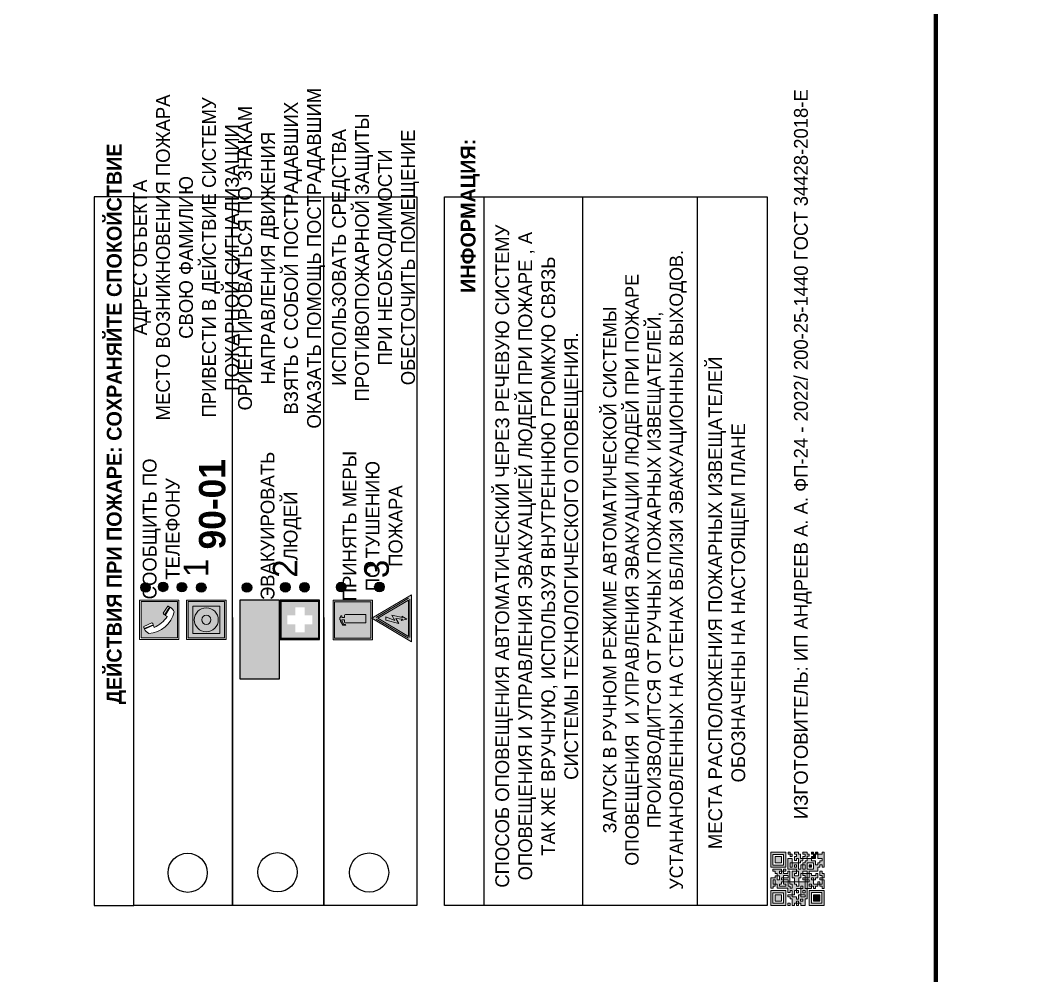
# Model space of a CAD drawing. Header units: millimetres. Extents: x 13114 to 67229, y 22859 to 38520.
# Drawn here: x 29785.7 to 29993.2, y 25475.5 to 25669.3 of the extents above; entities that cross this region are included whole.
import ezdxf

# ---------------------------------------------------------------- set-up
doc = ezdxf.new("R2010")
doc.units = ezdxf.units.MM
doc.styles.add('обычный', font='arial.ttf')

# ---------------------------------------------------------------- blocks, each defined once
blk = doc.blocks.new('A$C3E6D3DDE')
at = {"lineweight": 5}
h = blk.add_hatch(color=40, dxfattribs=at)
h.paths.add_polyline_path([(24.1, 1.45), (16.46, -11.35), (31.74, -11.35)])
h.paths.add_polyline_path([(24.09, -0.46), (30.03, -10.41), (18.14, -10.41)], flags=16)
h.paths.add_polyline_path([(24.54, -3.08), (23.41, -6.02), (25.13, -5.01), (24.33, -8.5), (24.82, -8.27), (23.79, -9.86), (23.4, -8.04), (23.8, -8.43), (24.04, -6.29), (22.39, -7.25), (23.44, -3.08)], flags=0)
h = blk.add_hatch(color=256, dxfattribs=at)
h.paths.add_polyline_path([(24.37, 0.03, 0.567511), (23.82, 0.03), (17.59, -10.4, 0.582454), (17.86, -10.88), (30.32, -10.88, 0.582149), (30.6, -10.4)])
h.paths.add_polyline_path([(24.09, -0.46), (18.14, -10.41), (30.03, -10.41)], flags=16)
h.paths.add_polyline_path([(24.54, -3.08), (23.41, -6.02), (25.13, -5.01), (24.33, -8.5), (24.82, -8.27), (23.79, -9.86), (23.4, -8.04), (23.8, -8.43), (24.04, -6.29), (22.39, -7.25), (23.44, -3.08)], flags=0)
h = blk.add_hatch(color=40, dxfattribs=at)
h.paths.add_polyline_path([(24.09, -0.46), (18.14, -10.41), (30.03, -10.41)])
h.paths.add_polyline_path([(24.82, -8.27), (23.79, -9.86), (23.4, -8.04), (23.8, -8.43), (24.04, -6.29), (22.39, -7.25), (23.44, -3.08), (24.54, -3.08), (23.41, -6.02), (25.13, -5.01), (24.33, -8.5)], flags=16)
at = {"color": 40, "lineweight": 5}
for p, q in [((16.46, -11.35), (24.1, 1.45)), ((24.1, 1.45), (31.74, -11.35))]:
    blk.add_line(p, q, dxfattribs=at)
at = {"lineweight": 5}
for p, q in [((17.59, -10.4), (23.82, 0.03)), ((24.37, 0.03), (30.6, -10.4)), ((18.14, -10.41), (24.09, -0.46)), ((23.44, -3.08), (22.39, -7.25)), ((23.41, -6.02), (24.54, -3.08)), ((24.54, -3.08), (23.44, -3.08)), ((24.09, -0.46), (30.03, -10.41)), ((22.39, -7.25), (24.04, -6.29)), ((25.13, -5.01), (23.41, -6.02)), ((24.04, -6.29), (23.8, -8.43)), ((24.33, -8.5), (25.13, -5.01)), ((23.8, -8.43), (23.4, -8.04)), ((23.4, -8.04), (23.79, -9.86)), ((23.79, -9.86), (24.82, -8.27)), ((24.82, -8.27), (24.33, -8.5)), ((17.86, -10.88), (30.32, -10.88)), ((18.14, -10.41), (30.03, -10.41))]:
    blk.add_line(p, q, dxfattribs=at)
at = {"color": 50, "lineweight": 5}
blk.add_line((31.74, -11.35), (16.46, -11.35), dxfattribs=at)
blk = doc.blocks.new('A$C456E1F9C')
at = {"lineweight": 5}
h = blk.add_hatch(color=242, dxfattribs=at)
h.paths.add_polyline_path([(0.51, -1.47), (0.51, -13.26), (12.29, -13.26), (12.29, -1.47)])
h.paths.add_polyline_path([(5.42, -4.95, -0.254479), (4.78, -5.4), (3.52, -2.53, -0.209735), (4.23, -2.4)], flags=16)
h.paths.add_polyline_path([(8.53, -8.6), (10.87, -10.17), (10.54, -10.76), (8.03, -9.13, -0.192251)], flags=16)
h.paths.add_polyline_path([(4.61, -5.49, 0.005518), (3.87, -5.72, 0.128647), (7.49, -10.01, 0.00809), (7.83, -9.33), (10.47, -10.97, -0.16736), (8.99, -12.25, -0.327862), (1.95, -3.95, -0.166952), (3.36, -2.62)], flags=16)
at = {"color": 242, "lineweight": 5}
for p, q in [((0, -13.77), (0, -0.97)), ((12.8, -0.97), (0, -0.97)), ((4.61, -5.49), (3.36, -2.62)), ((3.52, -2.53), (4.78, -5.4)), ((4.23, -2.4), (5.42, -4.95)), ((12.8, -13.77), (12.8, -0.97)), ((7.83, -9.33), (10.47, -10.97)), ((8.03, -9.13), (10.54, -10.76)), ((10.81, -10.12), (8.53, -8.6)), ((10.54, -10.76), (10.8, -10.3)), ((10.8, -10.3), (10.81, -10.12)), ((0, -13.77), (12.8, -13.77))]:
    blk.add_line(p, q, dxfattribs=at)
blk.add_lwpolyline([(0.51, -1.47), (12.29, -1.47), (12.29, -13.26), (0.51, -13.26)], close=True, dxfattribs=at)
for centre, radius, start, end in [((4.59, -5.34), 2.99, 114.2845, 152.1974), ((4.02, -3.27), 0.891, 76.3284, 123.7092), ((11.12, -3.31), 9.19, 183.9915, 256.6009), ((14.98, -39.1), 35.17, 107.1487, 108.4135), ((13.86, -0.94), 11.08, 205.5536, 234.8762), ((4.68, -4.59), 0.824, 276.9621, 334.0723), ((-13.31, 0.8), 23.44, 332.5487, 334.4027), ((8.94, -9.5), 0.989, 114.4092, 157.9388), ((7.87, -9.46), 3, 291.9291, 329.9329)]:
    blk.add_arc(centre, radius, start, end, dxfattribs=at)
blk = doc.blocks.new('A$C54414219')
at = {"true_color": 0xffffff}
h = blk.add_hatch(color=7, dxfattribs=at)
h.paths.add_polyline_path([(2.39, -9.45), (2.39, -18.3), (11.23, -18.3), (11.23, -9.45)], flags=0)
h.paths.add_polyline_path([(10.71, -13.87, -1), (2.92, -13.87, -1)], flags=0)
h.paths.add_polyline_path([(8.3, -13.87, -1), (5.33, -13.87, -1)], flags=0)
h.paths.add_polyline_path([(0.41, -7.47), (0.41, -20.27), (13.21, -20.27), (13.21, -7.47)])
h.paths.add_polyline_path([(0.92, -19.77), (12.71, -19.77), (12.71, -7.98), (0.92, -7.98)], flags=16)
h.paths.add_polyline_path([(11.23, -9.45), (11.23, -18.3), (2.39, -18.3), (2.39, -9.45)], flags=0)
at = {"lineweight": 5}
h = blk.add_hatch(color=242, dxfattribs=at)
h.paths.add_polyline_path([(12.71, -7.98), (0.92, -7.98), (0.92, -19.77), (12.71, -19.77)])
h.paths.add_polyline_path([(11.23, -18.3), (2.39, -18.3), (2.39, -9.45), (11.23, -9.45)], flags=16)
h.paths.add_polyline_path([(10.71, -13.87, -1), (2.92, -13.87, -1)], flags=0)
h.paths.add_polyline_path([(8.3, -13.87, -1), (5.33, -13.87, -1)], flags=0)
at = {"true_color": 0xffffff}
h = blk.add_hatch(color=7, dxfattribs=at)
h.paths.add_polyline_path([(2.39, -9.45), (2.39, -18.3), (11.23, -18.3), (11.23, -9.45)])
h.paths.add_polyline_path([(10.71, -13.87, -1), (2.92, -13.87, -1)], flags=16)
h.paths.add_polyline_path([(8.3, -13.87, -1), (5.33, -13.87, -1)], flags=0)
at = {"lineweight": 5}
h = blk.add_hatch(color=242, dxfattribs=at)
h.paths.add_polyline_path([(2.92, -13.87, 1), (10.71, -13.87, 1)])
h.paths.add_polyline_path([(8.3, -13.87, -1), (5.33, -13.87, -1)], flags=16)
at = {"color": 242, "lineweight": 5}
for p, q in [((0.41, -20.27), (0.41, -7.47)), ((0.41, -7.47), (13.21, -7.47)), ((0.41, -7.47), (13.21, -7.47)), ((13.21, -20.27), (13.21, -7.47)), ((0.41, -20.27), (13.21, -20.27))]:
    blk.add_line(p, q, dxfattribs=at)
for points in [[(0.92, -7.98), (12.71, -7.98), (12.71, -19.77), (0.92, -19.77)], [(2.39, -9.45), (11.23, -9.45), (11.23, -18.3), (2.39, -18.3)]]:
    blk.add_lwpolyline(points, close=True, dxfattribs=at)
for radius in [3.89, 1.49]:
    blk.add_circle((6.81, -13.87), radius, dxfattribs=at)
blk = doc.blocks.new('A$C32E8229D')
at = {"true_color": 0xffffff}
blk.add_hatch(color=7, dxfattribs=at).paths.add_polyline_path([(0, 0), (0, -8), (16, -8), (16, 0)])
h = blk.add_hatch(color=126)
h.paths.add_polyline_path([(0.2, -0.2), (15.8, -0.2), (15.8, -7.8), (0.2, -7.8)])
h.paths.add_polyline_path([(13.49, -2.05), (12.08, -2.05), (11.37, -2.63, 0.162397), (11.29, -2.84), (11.29, -3.63), (10.35, -3.63), (10.35, -4.05), (11.68, -4.05), (11.68, -3.48), (12.26, -4.28), (11.29, -5.1), (11.29, -6.78), (11.85, -6.78), (11.85, -5.44), (12.8, -4.64), (12.8, -5.94), (14.46, -5.94), (14.46, -5.39), (13.45, -5.39), (13.45, -3.97), (12.46, -2.59), (13.15, -2.59), (13.69, -3.34), (14.18, -3)], flags=16)
h.paths.add_polyline_path([(10.74, -1.82, 1), (11.8, -1.82, 1)], flags=16)
h.paths.add_polyline_path([(9.39, -3.59), (5.99, -3.59), (6.56, -3.03), (5.91, -3.03), (5.1, -3.83), (5.91, -4.64), (6.56, -4.64), (5.99, -4.09), (9.39, -4.09)], flags=16)
h.paths.add_polyline_path([(4.29, -1.08), (1.72, -1.08), (1.72, -6.6), (4.29, -6.6)], flags=16)
at = {"color": 126}
blk.add_lwpolyline([(16, -8), (0, -8), (0, 0), (16, 0)], close=True, dxfattribs=at)
blk = doc.blocks.new('A$C18900ED3')
h = blk.add_hatch(color=126)
h.paths.add_polyline_path([(-0.18, -0.18), (-7.02, -0.18), (-7.02, -7.02), (-0.18, -7.02)])
h.paths.add_polyline_path([(-5.89, -4.46), (-5.89, -2.77), (-4.46, -2.77), (-4.46, -1.31), (-2.77, -1.31), (-2.77, -2.77), (-1.33, -2.77), (-1.33, -4.46), (-2.77, -4.46), (-2.77, -5.89), (-4.46, -5.89), (-4.46, -4.46)], flags=16)
at = {"color": 126}
for p, q in [((-7.2, 0), (-7.2, -7.2)), ((0, 0), (-7.2, 0)), ((0, -7.2), (0, 0)), ((-7.02, -7.02), (-7.02, -0.18)), ((-7.02, -0.18), (-0.18, -0.18)), ((-0.18, -0.18), (-0.18, -7.02)), ((-7.2, -7.2), (0, -7.2)), ((-0.18, -7.02), (-7.02, -7.02))]:
    blk.add_line(p, q, dxfattribs=at)
blk = doc.blocks.new('A$C3AD82952')
at = {"true_color": 0xf5f5ff}
h = blk.add_hatch(color=7, dxfattribs=at)
h.dxf.hatch_style = 1
h.paths.add_polyline_path([(8.21, 8.73, 0.414214), (7.89, 9.05), (7.22, 9.05), (7.22, 9.92), (7.59, 9.92, 1), (7.57, 10.36), (7.22, 10.36), (7.22, 10.6), (6.43, 10.6), (6.43, 10.36), (6.01, 10.36), (4.74, 9.59), (4.74, 8.69), (4.98, 8.73), (4.98, 9.26), (6.12, 9.91), (6.43, 9.91), (6.43, 9.05), (5.76, 9.05, 0.414214), (5.44, 8.73), (5.44, 2.2), (8.21, 2.2)], flags=0)
h.paths.add_polyline_path([(12.8, 12.8), (0, 12.8), (0, 0), (12.8, 0)])
h.paths.add_polyline_path([(0.51, 12.29), (12.29, 12.29), (12.29, 0.51), (0.51, 0.51)], flags=16)
h.paths.add_polyline_path([(4.74, 9.59), (6.01, 10.36), (6.43, 10.36), (6.43, 10.6), (7.22, 10.6), (7.22, 10.36), (7.59, 10.36, -0.94586), (7.59, 9.92), (7.22, 9.92), (7.22, 9.05), (7.89, 9.05, -0.414214), (8.21, 8.73), (8.21, 2.2), (5.44, 2.2), (5.44, 8.73, -0.414214), (5.76, 9.05), (6.43, 9.05), (6.43, 9.91), (6.12, 9.91), (4.98, 9.26), (4.98, 8.73), (4.74, 8.69)], flags=0)
h = blk.add_hatch(color=242)
h.dxf.hatch_style = 1
h.paths.add_polyline_path([(12.29, 12.29), (0.51, 12.29), (0.51, 0.51), (12.29, 0.51)])
h.paths.add_polyline_path([(4.74, 8.69), (4.74, 9.59), (6.01, 10.36), (6.43, 10.36), (6.43, 10.6), (7.22, 10.6), (7.22, 10.36), (7.59, 10.36, -0.94586), (7.59, 9.92), (7.22, 9.92), (7.22, 9.05), (7.89, 9.05, -0.414214), (8.21, 8.73), (8.21, 2.2), (5.44, 2.2), (5.44, 8.73, -0.414214), (5.76, 9.05), (6.43, 9.05), (6.43, 9.91), (6.12, 9.91), (4.98, 9.26), (4.98, 8.73)], flags=16)
h = blk.add_hatch(color=7, dxfattribs=at)
h.dxf.hatch_style = 1
h.paths.add_polyline_path([(8.21, 8.73, 0.414214), (7.89, 9.05), (7.22, 9.05), (7.22, 9.92), (7.59, 9.92, 1), (7.57, 10.36), (7.22, 10.36), (7.22, 10.6), (6.43, 10.6), (6.43, 10.36), (6.01, 10.36), (4.74, 9.59), (4.74, 8.69), (4.98, 8.73), (4.98, 9.26), (6.12, 9.91), (6.43, 9.91), (6.43, 9.05), (5.76, 9.05, 0.414214), (5.44, 8.73), (5.44, 2.2), (8.21, 2.2)])
at = {"color": 242, "lineweight": 5}
for p, q in [((0, 0), (0, 12.8)), ((0, 12.8), (12.8, 12.8)), ((6.01, 10.36), (4.74, 9.59)), ((6.01, 10.36), (6.43, 10.36)), ((7.22, 10.6), (6.43, 10.6)), ((6.43, 10.6), (6.43, 10.36)), ((7.22, 10.36), (7.22, 10.6)), ((7.59, 10.36), (7.22, 10.36)), ((12.8, 0), (12.8, 12.8)), ((4.74, 9.59), (4.74, 8.69)), ((4.74, 8.69), (4.98, 8.73)), ((4.98, 9.26), (6.12, 9.91)), ((4.98, 8.73), (4.98, 9.26)), ((5.44, 2.2), (5.44, 8.73)), ((5.76, 9.05), (6.43, 9.05)), ((6.12, 9.91), (6.43, 9.91)), ((6.43, 9.91), (6.43, 9.05)), ((7.22, 9.05), (7.22, 9.92)), ((7.59, 9.92), (7.22, 9.92)), ((7.89, 9.05), (7.22, 9.05)), ((8.21, 2.2), (8.21, 8.73)), ((0, 0), (12.8, 0)), ((5.44, 2.2), (8.21, 2.2))]:
    blk.add_line(p, q, dxfattribs=at)
blk.add_lwpolyline([(0.51, 12.29), (12.29, 12.29), (12.29, 0.51), (0.51, 0.51)], close=True, dxfattribs=at)
for centre, radius, start, end in [((7.58, 10.14), 0.223, 273.1875, 86.8125), ((5.76, 8.73), 0.32, 90, 180), ((7.89, 8.73), 0.32, 0, 90)]:
    blk.add_arc(centre, radius, start, end, dxfattribs=at)
blk = doc.blocks.new('QR')
at = {"lineweight": 0}
h = blk.add_hatch(color=256, dxfattribs=at)
h.dxf.hatch_style = 1
h.paths.add_polyline_path([(9241.16, 2687.38), (9242.01, 2687.38), (9242.01, 2687.83), (9241.59, 2687.83), (9241.59, 2688.68), (9239.45, 2688.68), (9239.45, 2688.25), (9239.86, 2688.25), (9239.86, 2687.83), (9240.29, 2687.83), (9240.29, 2688.25), (9241.16, 2688.25), (9241.16, 2687.83), (9240.29, 2687.83), (9240.29, 2687.38), (9239.45, 2687.38), (9239.45, 2685.22), (9238.57, 2685.22), (9238.57, 2684.8), (9239.02, 2684.8), (9239.02, 2684.37), (9238.13, 2684.37), (9238.13, 2683.92), (9239.02, 2683.92), (9239.02, 2683.5), (9239.44, 2683.5), (9239.44, 2682.64), (9239.87, 2682.64), (9239.87, 2682.18), (9239.44, 2682.18), (9239.44, 2682.64), (9238.13, 2682.64), (9238.13, 2681.76), (9237.71, 2681.76), (9237.71, 2682.64), (9238.13, 2682.64), (9238.13, 2683.07), (9237.27, 2683.07), (9237.27, 2683.51), (9237.71, 2683.51), (9237.71, 2684.37), (9238.13, 2684.37), (9238.13, 2685.22), (9237.71, 2685.22), (9237.71, 2684.8), (9237.28, 2684.8), (9237.28, 2684.38), (9235.98, 2684.38), (9235.98, 2683.92), (9236.4, 2683.92), (9236.4, 2683.49), (9236.84, 2683.49), (9236.84, 2683.07), (9236.4, 2683.07), (9236.4, 2682.64), (9235.98, 2682.64), (9235.98, 2681.76), (9237.29, 2681.76), (9237.29, 2681.33), (9239.43, 2681.33), (9239.43, 2681.76), (9240.74, 2681.76), (9240.74, 2683.05), (9239.87, 2683.05), (9239.87, 2683.5), (9240.29, 2683.5), (9240.29, 2683.91), (9240.74, 2683.91), (9240.74, 2684.81), (9240.29, 2684.81), (9240.29, 2684.79), (9240.29, 2684.37), (9239.45, 2684.37), (9239.45, 2684.8), (9239.87, 2684.8), (9239.87, 2685.21), (9240.74, 2685.21), (9240.74, 2686.1), (9240.29, 2686.1), (9240.29, 2685.64), (9239.86, 2685.64), (9239.86, 2686.95), (9240.29, 2686.95), (9240.29, 2686.52), (9240.74, 2686.52), (9240.74, 2686.1), (9241.16, 2686.1), (9241.16, 2686.53), (9241.59, 2686.53), (9241.59, 2686.1), (9242.02, 2686.1), (9242.02, 2685.21), (9241.59, 2685.21), (9241.59, 2686.1), (9241.16, 2686.1), (9241.16, 2685.21), (9240.74, 2685.21), (9240.74, 2684.81), (9242.89, 2684.81), (9242.89, 2685.22), (9242.47, 2685.22), (9242.47, 2686.11), (9242.89, 2686.11), (9242.89, 2686.52), (9242.46, 2686.52), (9242.46, 2686.95), (9242.89, 2686.95), (9242.89, 2686.52), (9243.32, 2686.52), (9243.32, 2688.26), (9242.9, 2688.26), (9242.9, 2687.83), (9242.47, 2687.83), (9242.47, 2687.38), (9242.01, 2687.38), (9242.01, 2686.94), (9241.16, 2686.94)])
h.paths.add_polyline_path([(9239.02, 2682.18), (9239.02, 2681.76), (9238.54, 2681.76), (9238.54, 2682.18)], flags=16)
h.paths.add_polyline_path([(9237.27, 2682.65), (9237.27, 2682.19), (9236.83, 2682.19), (9236.83, 2682.65)], flags=16)
h = blk.add_hatch(color=256, dxfattribs=at)
h.dxf.hatch_style = 1
h.paths.add_polyline_path([(9238.15, 2687.83), (9236.83, 2687.83), (9236.83, 2686.52), (9238.15, 2686.52)], flags=0)
h.paths.add_polyline_path([(9239.01, 2685.65), (9239.01, 2688.68), (9235.98, 2688.68), (9235.98, 2685.65)])
h.paths.add_polyline_path([(9236.41, 2686.1), (9236.41, 2688.26), (9238.56, 2688.26), (9238.56, 2686.1)], flags=16)
h.paths.add_polyline_path([(9236.83, 2686.52), (9236.83, 2687.83), (9238.15, 2687.83), (9238.15, 2686.52)], flags=0)
h = blk.add_hatch(color=256, dxfattribs=at)
h.dxf.hatch_style = 1
h.paths.add_polyline_path([(9238.15, 2686.52), (9238.15, 2687.83), (9236.83, 2687.83), (9236.83, 2686.52)])
h.paths.add_polyline_path([(9245.91, 2686.52), (9245.91, 2687.83), (9244.59, 2687.83), (9244.59, 2686.52)], flags=0)
h.paths.add_polyline_path([(9246.77, 2685.65), (9246.77, 2688.68), (9243.74, 2688.68), (9243.74, 2685.65)])
h.paths.add_polyline_path([(9244.17, 2686.1), (9244.17, 2688.26), (9246.32, 2688.26), (9246.32, 2686.1)], flags=16)
h.paths.add_polyline_path([(9244.59, 2686.52), (9244.59, 2687.83), (9245.91, 2687.83), (9245.91, 2686.52)], flags=0)
h = blk.add_hatch(color=256, dxfattribs=at)
h.dxf.hatch_style = 1
h.paths.add_polyline_path([(9243.32, 2686.11), (9242.89, 2686.11), (9242.89, 2685.64), (9243.32, 2685.64)])
h.paths.add_polyline_path([(9239.02, 2683.07), (9239.02, 2683.5), (9238.56, 2683.5), (9238.56, 2683.07)])
h.paths.add_polyline_path([(9236.4, 2684.8), (9236.4, 2685.22), (9235.98, 2685.22), (9235.98, 2684.8)])
h.paths.add_polyline_path([(9236.4, 2683.07), (9236.4, 2683.49), (9235.98, 2683.49), (9235.98, 2683.07)])
h = blk.add_hatch(color=256, dxfattribs=at)
h.dxf.hatch_style = 1
h.paths.add_polyline_path([(9240.75, 2681.76), (9240.75, 2681.35), (9241.17, 2681.35), (9241.17, 2681.76)])
h.paths.add_polyline_path([(9241.6, 2682.18), (9241.17, 2682.18), (9241.17, 2681.76), (9241.6, 2681.76)])
h.paths.add_polyline_path([(9242.47, 2681.34), (9242.47, 2682.19), (9242.02, 2682.19), (9242.02, 2681.76), (9241.6, 2681.76), (9241.6, 2681.34)])
h.paths.add_polyline_path([(9239.87, 2678.3), (9239.44, 2678.3), (9239.44, 2677.89), (9241.17, 2677.89), (9241.17, 2678.3), (9240.28, 2678.3), (9240.28, 2678.73), (9239.87, 2678.73)])
h.paths.add_polyline_path([(9240.75, 2678.73), (9240.75, 2679.19), (9240.28, 2679.19), (9240.28, 2678.73)])
h.paths.add_polyline_path([(9241.6, 2678.73), (9241.17, 2678.73), (9241.17, 2678.3), (9241.6, 2678.3)])
h.paths.add_polyline_path([(9242.02, 2678.3), (9241.6, 2678.3), (9241.6, 2677.89), (9242.48, 2677.89), (9242.48, 2678.31), (9242.9, 2678.31), (9242.9, 2678.73), (9242.02, 2678.73)])
h.paths.add_polyline_path([(9246.36, 2684.37), (9246.36, 2684.79), (9245.93, 2684.79), (9245.93, 2684.37)])
h.paths.add_polyline_path([(9246.78, 2685.2), (9246.36, 2685.2), (9246.36, 2684.79), (9246.78, 2684.79)])
h.paths.add_polyline_path([(9245.91, 2687.83), (9244.59, 2687.83), (9244.59, 2686.52), (9245.91, 2686.52)])
h = blk.add_hatch(color=256, dxfattribs=at)
h.dxf.hatch_style = 1
h.paths.add_polyline_path([(9243.32, 2682.64), (9243.32, 2683.07), (9244.62, 2683.07), (9244.62, 2684.37), (9243.74, 2684.37), (9243.74, 2684.8), (9244.62, 2684.8), (9244.62, 2684.37), (9245.48, 2684.37), (9245.48, 2685.22), (9243.32, 2685.22), (9243.32, 2683.5), (9242.89, 2683.5), (9242.89, 2683.06), (9242.01, 2683.06), (9242.01, 2683.91), (9242.47, 2683.91), (9242.47, 2683.5), (9242.89, 2683.5), (9242.89, 2684.38), (9241.59, 2684.38), (9241.59, 2683.91), (9240.74, 2683.91), (9240.74, 2683.05), (9241.59, 2683.05), (9241.59, 2682.64), (9242.47, 2682.64), (9242.47, 2682.19), (9242.91, 2682.19), (9242.91, 2681.34), (9242.48, 2681.34), (9242.48, 2680.91), (9242.91, 2680.91), (9242.91, 2679.17), (9243.75, 2679.17), (9243.75, 2678.73), (9244.2, 2678.73), (9244.2, 2678.3), (9243.75, 2678.3), (9243.75, 2677.88), (9246.78, 2677.88), (9246.78, 2678.3), (9246.35, 2678.3), (9246.35, 2679.19), (9245.48, 2679.19), (9245.48, 2678.31), (9245.05, 2678.31), (9245.05, 2678.73), (9244.62, 2678.73), (9244.62, 2679.19), (9244.2, 2679.19), (9244.2, 2679.61), (9245.05, 2679.61), (9245.05, 2680.46), (9245.48, 2680.46), (9245.48, 2681.34), (9245.04, 2681.34), (9245.04, 2681.76), (9244.63, 2681.76), (9244.63, 2682.19), (9244.21, 2682.19), (9244.21, 2681.76), (9243.32, 2681.76), (9243.32, 2682.19), (9244.21, 2682.19), (9244.21, 2682.64)])
h.paths.add_polyline_path([(9243.75, 2683.49), (9243.75, 2683.92), (9244.21, 2683.92), (9244.21, 2683.49)], flags=16)
h.paths.add_polyline_path([(9243.32, 2681.34), (9244.63, 2681.34), (9244.63, 2680.04), (9243.32, 2680.04)], flags=16)
h.paths.add_polyline_path([(9243.76, 2680.89), (9244.18, 2680.89), (9244.18, 2680.48), (9243.76, 2680.48)], flags=0)
h = blk.add_hatch(color=256, dxfattribs=at)
h.dxf.hatch_style = 1
h.paths.add_polyline_path([(9246.36, 2683.07), (9246.78, 2683.07), (9246.78, 2683.92), (9246.36, 2683.92), (9246.36, 2683.49), (9245.92, 2683.49), (9245.92, 2683.92), (9245.06, 2683.92), (9245.06, 2683.49), (9245.48, 2683.49), (9245.48, 2683.07), (9244.62, 2683.07), (9244.62, 2682.65), (9245.05, 2682.65), (9245.05, 2682.18), (9245.48, 2682.18), (9245.48, 2682.65), (9246.36, 2682.65)])
h.paths.add_polyline_path([(9246.78, 2682.18), (9246.36, 2682.18), (9246.36, 2681.75), (9245.92, 2681.75), (9245.92, 2682.18), (9245.48, 2682.18), (9245.48, 2681.34), (9245.48, 2681.34), (9245.94, 2681.34), (9245.94, 2680.91), (9246.36, 2680.91), (9246.36, 2681.34), (9246.78, 2681.34)])
h = blk.add_hatch(color=256, dxfattribs=at)
h.dxf.hatch_style = 1
h.paths.add_polyline_path([(9235.98, 2680.9), (9235.98, 2677.86), (9239.02, 2677.86), (9239.02, 2680.9)])
h.paths.add_polyline_path([(9238.57, 2680.48), (9238.57, 2678.32), (9236.41, 2678.32), (9236.41, 2680.48)], flags=16)
h.paths.add_polyline_path([(9238.15, 2680.05), (9238.15, 2678.74), (9236.83, 2678.74), (9236.83, 2680.05)], flags=0)
h = blk.add_hatch(color=256, dxfattribs=at)
h.dxf.hatch_style = 1
h.paths.add_polyline_path([(9238.15, 2680.05), (9236.83, 2680.05), (9236.83, 2678.74), (9238.15, 2678.74)])
h = blk.add_hatch(color=256, dxfattribs=at)
h.dxf.hatch_style = 1
h.paths.add_polyline_path([(9242.02, 2680.46), (9242.48, 2680.46), (9242.48, 2680.91), (9241.58, 2680.91), (9241.58, 2681.35), (9241.17, 2681.35), (9241.17, 2680.91), (9240.75, 2680.91), (9240.75, 2681.33), (9239.43, 2681.33), (9239.43, 2680.46), (9239.86, 2680.46), (9239.86, 2680.92), (9240.3, 2680.92), (9240.3, 2680.46), (9239.86, 2680.46), (9239.86, 2680.04), (9239.44, 2680.04), (9239.44, 2679.62), (9239.86, 2679.62), (9239.86, 2679.19), (9240.29, 2679.19), (9240.29, 2680.03), (9241.18, 2680.03), (9241.18, 2680.47), (9241.6, 2680.47), (9241.6, 2680.03), (9241.18, 2680.03), (9241.18, 2679.61), (9241.6, 2679.61), (9241.6, 2679.19), (9242.47, 2679.19), (9242.47, 2679.6), (9242.02, 2679.6)])
h = blk.add_hatch(color=256, dxfattribs=at)
h.dxf.hatch_style = 1
h.paths.add_polyline_path([(9244.18, 2680.48), (9244.18, 2680.89), (9243.76, 2680.89), (9243.76, 2680.48)])
h = blk.add_hatch(color=256, dxfattribs=at)
h.dxf.hatch_style = 1
h.paths.add_polyline_path([(9245.93, 2680.04), (9245.93, 2680.46), (9245.48, 2680.46), (9245.48, 2679.62), (9246.35, 2679.62), (9246.35, 2680.04)])
h.paths.add_polyline_path([(9246.78, 2680.04), (9246.78, 2680.46), (9246.35, 2680.46), (9246.35, 2680.04)])
h.paths.add_polyline_path([(9246.78, 2679.18), (9246.78, 2679.62), (9246.35, 2679.62), (9246.35, 2679.18)])
for points in [[(9237.71, 2685.22), (9238.13, 2685.22), (9238.13, 2684.37), (9237.71, 2684.37), (9237.71, 2683.51), (9237.27, 2683.51), (9237.27, 2683.07), (9238.13, 2683.07), (9238.13, 2682.64), (9237.71, 2682.64), (9237.71, 2681.76), (9238.13, 2681.76), (9238.13, 2682.64), (9239.44, 2682.64), (9239.44, 2683.5), (9239.02, 2683.5), (9239.02, 2683.07), (9238.56, 2683.07), (9238.56, 2683.5), (9239.02, 2683.5), (9239.02, 2683.92), (9238.13, 2683.92), (9238.13, 2684.37), (9239.02, 2684.37), (9239.02, 2684.8), (9238.57, 2684.8), (9238.57, 2685.22), (9239.45, 2685.22), (9239.45, 2687.38), (9240.29, 2687.38), (9240.29, 2687.83), (9239.86, 2687.83), (9239.86, 2688.25), (9239.45, 2688.25), (9239.45, 2688.68), (9241.59, 2688.68), (9241.59, 2687.83), (9242.01, 2687.83), (9242.01, 2687.38), (9242.47, 2687.38), (9242.47, 2687.83), (9242.9, 2687.83), (9242.9, 2688.26), (9243.32, 2688.26), (9243.32, 2686.52), (9242.89, 2686.52), (9242.89, 2686.11), (9243.32, 2686.11), (9243.32, 2685.64), (9242.89, 2685.64), (9242.89, 2686.11), (9242.47, 2686.11), (9242.47, 2685.22), (9242.89, 2685.22), (9242.89, 2684.81), (9240.74, 2684.81), (9240.74, 2683.91), (9241.59, 2683.91), (9241.59, 2684.38), (9242.89, 2684.38), (9242.89, 2683.5), (9242.47, 2683.5), (9242.47, 2683.91), (9242.01, 2683.91), (9242.01, 2683.06), (9242.89, 2683.06), (9242.89, 2683.5), (9243.32, 2683.5), (9243.32, 2685.22), (9245.48, 2685.22), (9245.48, 2684.37), (9244.62, 2684.37), (9244.62, 2683.07), (9245.48, 2683.07), (9245.48, 2683.49), (9245.06, 2683.49), (9245.06, 2683.92), (9245.92, 2683.92), (9245.92, 2683.49), (9246.36, 2683.49), (9246.36, 2683.92), (9246.78, 2683.92), (9246.78, 2683.07), (9246.36, 2683.07), (9246.36, 2682.65), (9245.48, 2682.65), (9245.48, 2682.18), (9245.92, 2682.18), (9245.92, 2681.75), (9246.36, 2681.75), (9246.36, 2682.18), (9246.78, 2682.18), (9246.78, 2681.34), (9246.36, 2681.34), (9246.36, 2680.91), (9245.94, 2680.91), (9245.94, 2681.34), (9245.48, 2681.34), (9245.48, 2680.46), (9245.93, 2680.46), (9245.93, 2680.04), (9246.35, 2680.04), (9246.35, 2680.46), (9246.78, 2680.46), (9246.78, 2680.04), (9246.78, 2680.04), (9246.35, 2680.04), (9246.35, 2679.62), (9246.78, 2679.62), (9246.78, 2679.18), (9246.35, 2679.18), (9246.35, 2678.3), (9246.78, 2678.3), (9246.78, 2677.88), (9243.75, 2677.88), (9243.75, 2678.3), (9244.2, 2678.3), (9244.2, 2678.73), (9243.75, 2678.73), (9243.75, 2679.17), (9242.91, 2679.17), (9242.91, 2680.91), (9242.48, 2680.91), (9242.48, 2680.46), (9242.02, 2680.46), (9242.02, 2679.6), (9242.47, 2679.6), (9242.47, 2679.19), (9241.6, 2679.19), (9241.6, 2679.61), (9241.18, 2679.61), (9241.18, 2680.03), (9240.29, 2680.03), (9240.29, 2679.19), (9240.75, 2679.19), (9240.75, 2678.73), (9240.28, 2678.73), (9240.28, 2678.3), (9241.17, 2678.3), (9241.17, 2678.73), (9241.6, 2678.73), (9241.6, 2678.3), (9242.02, 2678.3), (9242.02, 2678.73), (9242.9, 2678.73), (9242.9, 2678.31), (9242.48, 2678.31), (9242.48, 2677.89), (9241.6, 2677.89), (9241.6, 2678.3), (9241.17, 2678.3), (9241.17, 2677.89), (9239.44, 2677.89), (9239.44, 2678.3), (9239.87, 2678.3), (9239.87, 2678.73), (9240.28, 2678.73), (9240.28, 2679.19), (9240.29, 2679.19), (9239.86, 2679.19), (9239.86, 2679.62), (9239.44, 2679.62), (9239.44, 2680.04), (9239.86, 2680.04), (9239.86, 2680.46), (9239.43, 2680.46), (9239.43, 2681.33), (9237.29, 2681.33), (9237.29, 2681.76), (9235.98, 2681.76), (9235.98, 2682.64), (9236.4, 2682.64), (9236.4, 2683.07), (9235.98, 2683.07), (9235.98, 2683.49), (9236.4, 2683.49), (9236.4, 2683.92), (9235.98, 2683.92), (9235.98, 2684.38), (9237.28, 2684.38), (9237.28, 2684.8), (9237.71, 2684.8), (9237.71, 2685.22), (9237.92, 2685.22)], [(9240.74, 2686.1), (9240.74, 2686.52), (9240.29, 2686.52), (9240.29, 2686.95), (9239.86, 2686.95), (9239.86, 2685.64), (9240.29, 2685.64), (9240.29, 2686.1), (9240.74, 2686.1), (9240.74, 2686.52)], [(9240.74, 2685.21), (9239.87, 2685.21), (9239.87, 2684.8), (9239.45, 2684.8), (9239.45, 2684.37), (9240.29, 2684.37), (9240.29, 2684.79), (9240.29, 2684.81), (9240.74, 2684.81), (9240.74, 2685.21), (9239.87, 2685.21)], [(9244.62, 2684.37), (9244.62, 2684.8), (9243.74, 2684.8), (9243.74, 2684.37), (9244.62, 2684.37)], [(9240.74, 2683.05), (9240.74, 2681.76), (9239.43, 2681.76), (9239.43, 2681.33), (9240.75, 2681.33), (9240.75, 2681.35), (9240.75, 2680.91), (9241.17, 2680.91), (9241.17, 2681.35), (9241.58, 2681.35), (9241.58, 2680.91), (9242.48, 2680.91), (9242.48, 2681.34), (9242.91, 2681.34), (9242.91, 2682.19), (9242.47, 2682.19), (9242.47, 2682.64), (9241.59, 2682.64), (9241.59, 2683.05), (9240.74, 2683.05)], [(9240.74, 2683.91), (9240.29, 2683.91), (9240.29, 2683.5), (9239.87, 2683.5), (9239.87, 2683.05), (9240.74, 2683.05), (9240.74, 2683.91)], [(9241.6, 2681.76), (9242.02, 2681.76), (9242.02, 2682.19), (9242.47, 2682.19), (9242.47, 2681.34), (9241.6, 2681.34), (9241.6, 2681.76)], [(9244.62, 2683.07), (9243.32, 2683.07), (9243.32, 2682.64), (9244.21, 2682.64), (9244.21, 2682.19), (9243.32, 2682.19), (9243.32, 2681.76), (9244.21, 2681.76), (9244.21, 2682.19), (9244.63, 2682.19), (9244.63, 2681.76), (9245.04, 2681.76), (9245.04, 2681.34), (9245.48, 2681.34)], [(9245.48, 2682.18), (9245.05, 2682.18), (9245.05, 2682.65), (9244.62, 2682.65), (9244.62, 2683.07)], [(9245.48, 2682.18), (9245.48, 2681.34)], [(9239.86, 2680.46), (9239.86, 2680.92), (9240.3, 2680.92), (9240.3, 2680.46), (9239.86, 2680.46)], [(9245.48, 2680.46), (9245.05, 2680.46), (9245.05, 2679.61), (9244.2, 2679.61), (9244.2, 2679.19), (9244.62, 2679.19), (9244.62, 2678.73), (9245.05, 2678.73), (9245.05, 2678.31), (9245.48, 2678.31), (9245.48, 2679.19), (9246.35, 2679.19), (9246.35, 2679.07)], [(9246.35, 2679.62), (9245.48, 2679.62), (9245.48, 2680.46)], [(9245.48, 2680.46), (9245.48, 2679.62), (9246.35, 2679.62), (9246.35, 2680.04), (9245.93, 2680.04), (9245.93, 2680.46), (9245.48, 2680.46), (9245.48, 2679.62)], [(9246.35, 2679.62), (9246.35, 2679.18)]]:
    blk.add_lwpolyline(points, dxfattribs=at)
for points in [[(9235.98, 2685.65), (9239.01, 2685.65), (9239.01, 2688.68), (9235.98, 2688.68)], [(9236.41, 2688.26), (9238.56, 2688.26), (9238.56, 2686.1), (9236.41, 2686.1)], [(9240.29, 2687.83), (9241.16, 2687.83), (9241.16, 2688.25), (9240.29, 2688.25)], [(9240.29, 2688.25), (9241.16, 2688.25), (9241.16, 2687.83), (9240.29, 2687.83)], [(9243.74, 2685.65), (9246.77, 2685.65), (9246.77, 2688.68), (9243.74, 2688.68)], [(9244.17, 2688.26), (9246.32, 2688.26), (9246.32, 2686.1), (9244.17, 2686.1)], [(9236.83, 2687.83), (9238.15, 2687.83), (9238.15, 2686.52), (9236.83, 2686.52)], [(9242.01, 2687.38), (9241.16, 2687.38), (9241.16, 2686.94), (9242.01, 2686.94)], [(9241.16, 2687.38), (9242.01, 2687.38), (9242.01, 2686.94), (9241.16, 2686.94)], [(9241.16, 2686.53), (9241.59, 2686.53), (9241.59, 2686.1), (9241.16, 2686.1)], [(9242.89, 2686.52), (9242.46, 2686.52), (9242.46, 2686.95), (9242.89, 2686.95)], [(9244.59, 2687.83), (9245.91, 2687.83), (9245.91, 2686.52), (9244.59, 2686.52)], [(9235.98, 2684.8), (9236.4, 2684.8), (9236.4, 2685.22), (9235.98, 2685.22)], [(9241.16, 2686.1), (9240.74, 2686.1), (9240.74, 2685.21), (9241.16, 2685.21)], [(9241.59, 2686.1), (9242.02, 2686.1), (9242.02, 2685.21), (9241.59, 2685.21)], [(9245.93, 2684.79), (9246.36, 2684.79), (9246.36, 2684.37), (9245.93, 2684.37)], [(9246.36, 2685.2), (9246.78, 2685.2), (9246.78, 2684.79), (9246.36, 2684.79)], [(9236.4, 2683.07), (9236.84, 2683.07), (9236.84, 2683.49), (9236.4, 2683.49)], [(9236.83, 2682.19), (9237.27, 2682.19), (9237.27, 2682.65), (9236.83, 2682.65)], [(9238.54, 2682.18), (9239.02, 2682.18), (9239.02, 2681.76), (9238.54, 2681.76)], [(9239.44, 2682.64), (9239.87, 2682.64), (9239.87, 2682.18), (9239.44, 2682.18)], [(9241.17, 2682.18), (9241.6, 2682.18), (9241.6, 2681.76), (9241.17, 2681.76)], [(9243.75, 2683.92), (9244.21, 2683.92), (9244.21, 2683.49), (9243.75, 2683.49)], [(9235.98, 2677.86), (9239.02, 2677.86), (9239.02, 2680.9), (9235.98, 2680.9)], [(9236.41, 2680.48), (9238.57, 2680.48), (9238.57, 2678.32), (9236.41, 2678.32)], [(9236.83, 2680.05), (9238.15, 2680.05), (9238.15, 2678.74), (9236.83, 2678.74)], [(9240.75, 2681.76), (9241.17, 2681.76), (9241.17, 2681.35), (9240.75, 2681.35)], [(9241.18, 2680.03), (9241.6, 2680.03), (9241.6, 2680.47), (9241.18, 2680.47)], [(9243.32, 2680.04), (9244.63, 2680.04), (9244.63, 2681.34), (9243.32, 2681.34)], [(9243.76, 2680.89), (9244.18, 2680.89), (9244.18, 2680.48), (9243.76, 2680.48)]]:
    blk.add_lwpolyline(points, close=True, dxfattribs=at)

msp = doc.modelspace()

# ---------------------------------------------------------------- hatches: boundary and pattern name
at = {"lineweight": 0}
h = msp.add_hatch(color=256, dxfattribs=at)
h.dxf.hatch_style = 1
h.paths.add_polyline_path([(29811.03, 25553.25, 1), (29811.03, 25555.18, 1)])
h = msp.add_hatch(color=256, dxfattribs=at)
h.dxf.hatch_style = 1
h.paths.add_polyline_path([(29814.61, 25553.36, 1), (29814.61, 25555.29, 1)])
h = msp.add_hatch(color=256, dxfattribs=at)
h.dxf.hatch_style = 1
h.paths.add_polyline_path([(29818.42, 25553.32, 1), (29818.42, 25555.25, 1)])
h = msp.add_hatch(color=256, dxfattribs=at)
h.dxf.hatch_style = 1
h.paths.add_polyline_path([(29822.35, 25553.23, 1), (29822.35, 25555.17, 1)])
h = msp.add_hatch(color=256, dxfattribs=at)
h.dxf.hatch_style = 1
h.paths.add_polyline_path([(29831.62, 25553.25, 1), (29831.62, 25555.18, 1)])
h = msp.add_hatch(color=256, dxfattribs=at)
h.dxf.hatch_style = 1
h.paths.add_polyline_path([(29839.4, 25553.29, 1), (29839.4, 25555.22, 1)])
h = msp.add_hatch(color=256, dxfattribs=at)
h.dxf.hatch_style = 1
h.paths.add_polyline_path([(29843.3, 25553.28, 1), (29843.3, 25555.21, 1)])
h = msp.add_hatch(color=256, dxfattribs=at)
h.dxf.hatch_style = 1
h.paths.add_polyline_path([(29850.72, 25553.34, 1), (29850.72, 25555.27, 1)])
h = msp.add_hatch(color=256, dxfattribs=at)
h.dxf.hatch_style = 1
h.paths.add_polyline_path([(29858.49, 25553.34, 1), (29858.49, 25555.28, 1)])

# ---------------------------------------------------------------- linework, layer by layer
at = {"color": 6, "lineweight": 100}
for points in [[(29371.38, 25460.56), (29971.38, 25460.56), (29971.38, 25855.56), (29371.38, 25855.56)], [(29971.38, 25460.56), (30571.38, 25460.56), (30571.38, 25855.56), (29971.38, 25855.56)]]:
    msp.add_lwpolyline(points, close=True, dxfattribs=at)
for points in [[(29808.67, 25489.71), (29808.67, 25633.47), (29800.62, 25633.47), (29800.62, 25489.71)], [(29808.67, 25489.71), (29808.67, 25633.47), (29866.07, 25633.47), (29866.07, 25489.71)]]:
    msp.add_lwpolyline(points, close=True)
for points in [[(29828.67, 25548.12), (29828.67, 25489.71), (29828.67, 25633.47)], [(29847.24, 25548.12), (29847.24, 25489.71), (29847.24, 25633.47)]]:
    msp.add_lwpolyline(points)
at = {"color": 0}
msp.add_lwpolyline([(29871.73, 25489.71), (29871.73, 25633.47), (29937.18, 25633.47), (29937.18, 25489.71)], close=True, dxfattribs=at)
for points in [[(29879.78, 25489.71), (29879.78, 25633.47)], [(29899.78, 25489.71), (29899.78, 25633.47)], [(29923.03, 25489.71), (29923.03, 25633.47)]]:
    msp.add_lwpolyline(points, dxfattribs=at)
for centre, radius in [((29811.03, 25554.22), 0.966), ((29814.61, 25554.32), 0.966), ((29818.42, 25554.28), 0.966), ((29822.35, 25554.2), 0.966), ((29831.62, 25554.21), 0.966), ((29839.4, 25554.25), 0.966), ((29843.3, 25554.25), 0.966), ((29850.72, 25554.3), 0.966), ((29858.49, 25554.31), 0.966), ((29819.59, 25496.33), 3.98), ((29837.82, 25496.43), 3.98), ((29856.4, 25496.37), 3.98)]:
    msp.add_circle(centre, radius)

# ---------------------------------------------------------------- block references
at = {"rotation": 90}
for name, p, xscale, yscale, zscale in [('A$C456E1F9C', (29809.21, 25543.66), 0.625, 0.625, 0.625), ('A$C54414219', (29814.7, 25543.4), 0.625, 0.625, 0.625), ('A$C18900ED3', (29838.34, 25551.66), 1.111111111007631, 1.111111111007631, 1.111111111007631), ('A$C3AD82952', (29857.08, 25543.61), 0.625, 0.625, 0.625), ('A$C3E6D3DDE', (29857.88, 25532.9), 0.625, 0.625, 0.625)]:
    msp.add_blockref(name, p, dxfattribs=dict(at, xscale=xscale, yscale=yscale, zscale=zscale))
at = {"xscale": -1, "rotation": 90}
msp.add_blockref('A$C32E8229D', (29830.19, 25551.66), dxfattribs=at)
at = {"color": 22, "lineweight": 100, "true_color": 0xbb1e10, "rotation": 90}
msp.add_blockref('QR', (32626.61, 16253.73), dxfattribs=at)

# ---------------------------------------------------------------- texts
at = {"lineweight": 0, "attachment_point": 5, "rotation": 90, "style": 'обычный'}
for s, insert, char_height, width in [('\\pi-8.4,l8.4,t8.4;{\\fProxima Nova Rg|b0|i0|c204|p2;ОРИЕНТИРОВАТЬСЯ ПО ЗНАКАМ \\PНАПРАВЛЕНИЯ ДВИЖЕНИЯ\\PВЗЯТЬ С СОБОЙ ПОСТРАДАВШИХ\\PОКАЗАТЬ ПОМОЩЬ ПОСТРАДАВШИМ}', (29838.63, 25621.02), 2.8, 126.6484), ('\\pi-8.4,l8.4,t8.4;{\\fProxima Nova Rg|b0|i0|c204|p2;ИЗГОТОВИТЕЛЬ: ИП АНДРЕЕВ А. А.\\fProxima Nova Rg|b0|i0|c0|p2; \\fProxima Nova Rg|b0|i0|c204|p2;ФП-24 - 2022/ 200-25-1440 ГОСТ 34428-2018-Е\\H1.2266x; }', (29944.42, 25581.25), 2.8, 191.3484), ('\\pi-8.4,l8.4,t8.4;{\\fProxima Nova Rg|b0|i0|c204|p2;АДРЕС ОБЪЕКТА\\PМЕСТО ВОЗНИКНОВЕНИЯ ПОЖАРА \\PСВОЮ ФАМИЛИЮ\\PПРИВЕСТИ В ДЕЙСТВИЕ СИСТЕМУ \\PПОЖАРНОЙ СИГНАЛИЗАЦИИ}', (29819.66, 25621.17), 2.8, 126.6484), ('\\pi-8.4,l8.4,t8.4;{\\fProxima Nova Rg|b0|i0|c204|p2;ИСПОЛЬЗОВАТЬ СРЕДСТВА \\PПРОТИВОПОЖАРНОЙ ЗАЩИТЫ \\PПРИ НЕОБХОДИМОСТИ \\PОБЕСТОЧИТЬ ПОМЕЩЕНИЕ}', (29857.7, 25621.18), 2.8, 126.6484), ('{\\fProxima Nova Rg|b1|i0|c204|p2;ИНФОРМАЦИЯ:\\H1.1997x; }', (29876.92, 25629.61), 3, 175.1736), ('{\\fProxima Nova Rg|b1|i0|c204|p2;ДЕЙСТВИЯ ПРИ ПОЖАРЕ: СОХРАНЯЙТЕ СПОКОЙСТВИЕ\\H1.6644x; }', (29805.12, 25587.42), 3, 175.1736), ('{\\fProxima Nova Rg|b0|i0|c204|p2;СПОСОБ ОПОВЕЩЕНИЯ АВТОМАТИЧЕСКИЙ ЧЕРЕЗ РЕЧЕВУЮ СИСТЕМУ ОПОВЕЩЕНИЯ И УПРАВЛЕНИЯ ЭВАКУАЦИЕЙ ЛЮДЕЙ ПРИ ПОЖАРЕ , А ТАК ЖЕ ВРУЧНУЮ, ИСПОЛЬЗУЯ ВНУТРЕННЮЮ ГРОМКУЮ СВЯЗЬ СИСТЕМЫ ТЕХНОЛОГИЧЕСКОГО ОПОВЕЩЕНИЯ.}', (29890.82, 25560.57), 2.8, 137.0334), ('{\\fProxima Nova Rg|b0|i0|c204|p2;\\P\\pt8.1;ЗАПУСК В РУЧНОМ РЕЖИМЕ АВТОМАТИЧЕСКОЙ СИСТЕМЫ ОПОВЕЩЕНИЯ  И УПРАВЛЕНИЯ ЭВАКУАЦИИ ЛЮДЕЙ ПРИ ПОЖАРЕ ПРОИЗВОДИТСЯ ОТ РУЧНЫХ ПОЖАРНЫХ ИЗВЕЩАТЕЛЕЙ, УСТАНАНОВЛЕННЫХ НА СТЕНАХ ВБЛИЗИ ЭВАКУАЦИОННЫХ ВЫХОДОВ. }', (29910.12, 25557.78), 2.7, 131.4512), ('\\pt8.4;{\\fProxima Nova Rg|b0|i0|c204|p2;\\PМЕСТА РАСПОЛОЖЕНИЯ ПОЖАРНЫХ ИЗВЕЩАТЕЛЕЙ ОБОЗНАЧЕНЫ НА НАСТОЯЩЕМ ПЛАНЕ}', (29927.04, 25551.09), 2.8, 118.5618), ('{\\fProxima Nova Rg|b0|i0|c204|p2;ЭВАКУИРОВАТЬ \\PЛЮДЕЙ}', (29838.54, 25566.7), 2.8, 126.6484), ('{\\fProxima Nova Rg|b0|i0|c204|p2;ПРИНЯТЬ МЕРЫ \\PПО ТУШЕНИЮ \\PПОЖАРА}', (29857.12, 25566.66), 2.8, 126.6484), ('{\\fProxima Nova Rg|b0|i0|c204|p2;СООБЩИТЬ ПО \\PТЕЛЕФОНУ}', (29814.22, 25566.09), 2.8, 126.6484), ('{\\fProxima Nova Rg|b1|i0|c204|p2;\\H1.0714x;90-01\\fProxima Nova Rg|b0|i0|c204|p2;\\H0.93331x; \\H1.3449x; }', (29824.6, 25571.09), 5, 126.6484), ('{\\fProxima Nova Rg|b0|i0|c204|p2;1\\H1.1667x; }', (29821.28, 25558.19), 5, 126.6484), ('{\\fProxima Nova Rg|b0|i0|c204|p2;2\\H1.1967x; }', (29839.37, 25558.04), 5, 126.6484), ('{\\fProxima Nova Rg|b0|i0|c204|p2;3\\H1.1967x; }', (29857.94, 25557.98), 5, 126.6484)]:
    msp.add_mtext(s, dxfattribs=dict(at, insert=insert, char_height=char_height, width=width))

doc.saveas('drawing.dxf')
